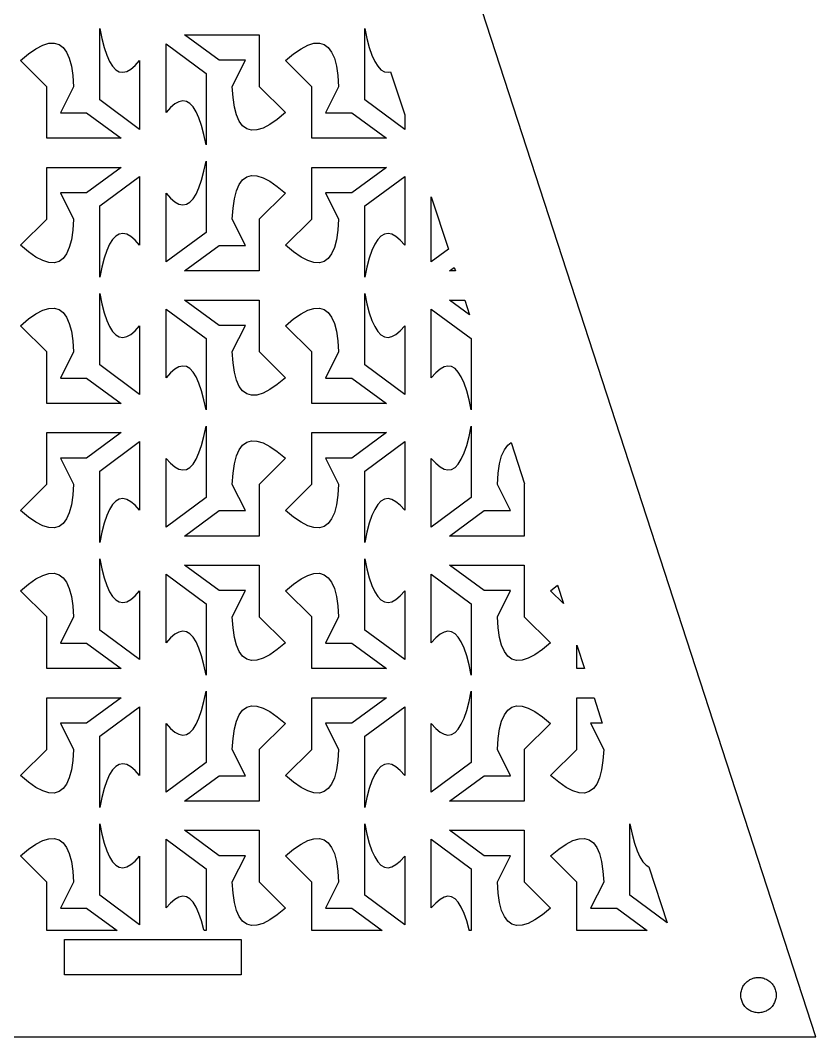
# Model space of a CAD drawing. Header units: metres. Extents: x -75 to 75, y 0 to 231.
# Drawn here: x -15 to 75, y 0 to 115 of the extents above; entities that cross this region are included whole.
import ezdxf

# ---------------------------------------------------------------- set-up
doc = ezdxf.new("R2010")
doc.units = ezdxf.units.M

msp = doc.modelspace()

# ---------------------------------------------------------------- linework, layer by layer
for p, q in [((75, 0), (0, 230.826)), ((-6.01685, 106.009), (-6.01685, 114.078)), ((-6.01685, 114.078), (-5.77744, 112.927)), ((23.9832, 106.009), (23.9832, 114.078)), ((23.9832, 114.078), (24.2226, 112.927)), ((-5.77744, 112.927), (-5.50781, 111.907)), ((7.50046, 110.475), (3.57559, 113.351)), ((3.57559, 113.351), (12.014, 113.351)), ((12.014, 113.351), (12.014, 107.511)), ((24.2226, 112.927), (24.4922, 111.907)), ((-14.0781, 111.209), (-13.2349, 111.79)), ((-13.2349, 111.79), (-12.4667, 112.187)), ((-12.4667, 112.187), (-11.7764, 112.399)), ((-11.7764, 112.399), (-11.1607, 112.429)), ((-11.1607, 112.429), (-10.6224, 112.274)), ((-10.6224, 112.274), (-10.1591, 111.936)), ((-10.1591, 111.936), (-9.77234, 111.415)), ((-5.50781, 111.907), (-5.21484, 111.045)), ((1.50604, 104.561), (1.50604, 112.335)), ((1.50604, 112.335), (6.01685, 108.991)), ((15.9219, 111.209), (16.7651, 111.79)), ((16.7651, 111.79), (17.5333, 112.187)), ((17.5333, 112.187), (18.2236, 112.399)), ((18.2236, 112.399), (18.8393, 112.429)), ((18.8393, 112.429), (19.3776, 112.274)), ((19.3776, 112.274), (19.8409, 111.936)), ((19.8409, 111.936), (20.2277, 111.415)), ((24.4922, 111.907), (24.7852, 111.045)), ((-14.9954, 110.447), (-14.0781, 111.209)), ((-12.014, 107.489), (-14.9954, 110.447)), ((-9.77234, 111.415), (-9.46106, 110.708)), ((-9.46106, 110.708), (-9.22531, 109.819)), ((-5.21484, 111.045), (-4.89761, 110.342)), ((-2.00821, 109.875), (-1.50604, 110.439)), ((-1.50604, 110.439), (-1.50604, 102.665)), ((10.4645, 110.475), (7.50046, 110.475)), ((8.9827, 107.512), (10.4645, 110.475)), ((15.0046, 110.447), (15.9219, 111.209)), ((17.986, 107.489), (15.0046, 110.447)), ((20.2277, 111.415), (20.5389, 110.708)), ((20.5389, 110.708), (20.7747, 109.819)), ((24.7852, 111.045), (25.1024, 110.342)), ((-9.22531, 109.819), (-9.06647, 108.745)), ((-4.89761, 110.342), (-4.55704, 109.798)), ((-4.55704, 109.798), (-4.19128, 109.413)), ((-4.19128, 109.413), (-3.80219, 109.186)), ((-2.95258, 109.212), (-2.49161, 109.464)), ((-2.49161, 109.464), (-2.00821, 109.875)), ((20.7747, 109.819), (20.9335, 108.745)), ((25.1024, 110.342), (25.443, 109.798)), ((25.443, 109.798), (25.8087, 109.413)), ((25.8087, 109.413), (26.1978, 109.186)), ((-9.06647, 108.745), (-8.9827, 107.488)), ((-3.80219, 109.186), (-3.38928, 109.12)), ((-3.38928, 109.12), (-2.95258, 109.212)), ((6.01685, 108.991), (6.01685, 100.922)), ((20.9335, 108.745), (21.0173, 107.488)), ((26.1978, 109.186), (26.6107, 109.12)), ((26.6107, 109.12), (26.9069, 109.183)), ((26.9069, 109.183), (28.494, 104.298)), ((-12.014, 101.649), (-12.014, 107.489)), ((-8.9827, 107.488), (-10.4645, 104.525)), ((9.06647, 106.255), (8.9827, 107.512)), ((12.014, 107.511), (14.9954, 104.553)), ((17.986, 101.649), (17.986, 107.489)), ((21.0173, 107.488), (19.5355, 104.525)), ((-1.50604, 102.665), (-6.01685, 106.009)), ((3.38928, 105.88), (2.95258, 105.788)), ((3.80219, 105.814), (3.38928, 105.88)), ((4.19128, 105.587), (3.80219, 105.814)), ((9.22531, 105.181), (9.06647, 106.255)), ((28.494, 102.665), (23.9832, 106.009)), ((2.00821, 105.125), (1.50604, 104.561)), ((2.49161, 105.536), (2.00821, 105.125)), ((2.95258, 105.788), (2.49161, 105.536)), ((4.55704, 105.202), (4.19128, 105.587)), ((4.89761, 104.658), (4.55704, 105.202)), ((5.21484, 103.955), (4.89761, 104.658)), ((9.46106, 104.292), (9.22531, 105.181)), ((-10.4645, 104.525), (-7.50046, 104.525)), ((-7.50046, 104.525), (-3.57559, 101.649)), ((5.50781, 103.093), (5.21484, 103.955)), ((9.77234, 103.585), (9.46106, 104.292)), ((10.1591, 103.064), (9.77234, 103.585)), ((14.0781, 103.791), (13.2349, 103.21)), ((14.9954, 104.553), (14.0781, 103.791)), ((19.5355, 104.525), (22.4995, 104.525)), ((22.4995, 104.525), (26.4244, 101.649)), ((28.494, 104.298), (28.494, 102.665)), ((5.77744, 102.073), (5.50781, 103.093)), ((10.6224, 102.726), (10.1591, 103.064)), ((11.1607, 102.571), (10.6224, 102.726)), ((11.7764, 102.601), (11.1607, 102.571)), ((12.4667, 102.813), (11.7764, 102.601)), ((13.2349, 103.21), (12.4667, 102.813)), ((-3.57559, 101.649), (-12.014, 101.649)), ((6.01685, 100.922), (5.77744, 102.073)), ((26.4244, 101.649), (17.986, 101.649)), ((5.77744, 97.9268), (6.01685, 99.0776)), ((6.01685, 99.0776), (6.01685, 91.0086)), ((-12.014, 92.5114), (-12.014, 98.3507)), ((-12.014, 98.3507), (-3.57559, 98.3507)), ((-3.57559, 98.3507), (-7.50046, 95.4755)), ((5.50781, 96.9064), (5.77744, 97.9268)), ((17.986, 92.5114), (17.986, 98.3507)), ((17.986, 98.3507), (26.4244, 98.3507)), ((26.4244, 98.3507), (22.4995, 95.4755)), ((-6.01685, 93.9914), (-1.50604, 97.3354)), ((-1.50604, 97.3354), (-1.50604, 89.5612)), ((5.21484, 96.0445), (5.50781, 96.9064)), ((9.77234, 96.4148), (10.1591, 96.9362)), ((10.1591, 96.9362), (10.6224, 97.2745)), ((10.6224, 97.2745), (11.1607, 97.4287)), ((11.1607, 97.4287), (11.7764, 97.3994)), ((11.7764, 97.3994), (12.4667, 97.1866)), ((12.4667, 97.1866), (13.2349, 96.7897)), ((13.2349, 96.7897), (14.0785, 96.2088)), ((23.9832, 93.9914), (28.494, 97.3354)), ((28.494, 97.3354), (28.494, 89.5612)), ((-7.50046, 95.4755), (-10.4645, 95.4755)), ((-10.4645, 95.4755), (-8.9827, 92.5124)), ((4.89761, 95.3418), (5.21484, 96.0445)), ((9.22577, 94.8195), (9.46106, 95.7085)), ((9.46106, 95.7085), (9.77234, 96.4148)), ((14.0785, 96.2088), (14.9954, 95.4466)), ((22.4995, 95.4755), (19.5355, 95.4755)), ((19.5355, 95.4755), (21.0173, 92.5124)), ((1.50604, 95.4388), (2.00775, 94.8758)), ((1.50604, 87.6646), (1.50604, 95.4388)), ((2.00775, 94.8758), (2.49161, 94.4643)), ((2.49161, 94.4643), (2.95258, 94.2125)), ((3.80219, 94.1864), (4.19128, 94.4125)), ((4.19128, 94.4125), (4.55658, 94.7975)), ((4.55658, 94.7975), (4.89761, 95.3418)), ((9.06647, 93.7451), (9.22577, 94.8195)), ((14.9954, 95.4466), (12.014, 92.4886)), ((31.506, 95.0278), (33.4341, 89.0939)), ((31.506, 87.6646), (31.506, 95.0278)), ((-6.01685, 85.9224), (-6.01685, 93.9914)), ((2.95258, 94.2125), (3.38928, 94.1196)), ((3.38928, 94.1196), (3.80219, 94.1864)), ((8.9827, 92.4876), (9.06647, 93.7451)), ((23.9832, 85.9224), (23.9832, 93.9914)), ((-14.9954, 89.5534), (-12.014, 92.5114)), ((-8.9827, 92.5124), (-9.06647, 91.2549)), ((10.4645, 89.5245), (8.9827, 92.4876)), ((12.014, 92.4886), (12.014, 86.6493)), ((15.0046, 89.5534), (17.986, 92.5114)), ((21.0173, 92.5124), (20.9335, 91.2549)), ((-9.06647, 91.2549), (-9.22577, 90.1805)), ((-3.38928, 90.8804), (-3.80219, 90.8136)), ((-2.95258, 90.7875), (-3.38928, 90.8804)), ((6.01685, 91.0086), (1.50604, 87.6646)), ((20.9335, 91.2549), (20.7742, 90.1805)), ((26.6107, 90.8804), (26.1978, 90.8136)), ((27.0474, 90.7875), (26.6107, 90.8804)), ((-9.22577, 90.1805), (-9.46106, 89.2911)), ((-4.55658, 90.2025), (-4.89761, 89.6582)), ((-4.19128, 90.5875), (-4.55658, 90.2025)), ((-3.80219, 90.8136), (-4.19128, 90.5875)), ((-2.49161, 90.5357), (-2.95258, 90.7875)), ((-2.00775, 90.1242), (-2.49161, 90.5357)), ((-1.50604, 89.5612), (-2.00775, 90.1242)), ((20.7742, 90.1805), (20.5389, 89.2911)), ((25.4434, 90.2025), (25.1024, 89.6582)), ((25.8087, 90.5875), (25.4434, 90.2025)), ((26.1978, 90.8136), (25.8087, 90.5875)), ((27.5084, 90.5357), (27.0474, 90.7875)), ((27.9922, 90.1242), (27.5084, 90.5357)), ((28.494, 89.5612), (27.9922, 90.1242)), ((-14.0785, 88.7912), (-14.9954, 89.5534)), ((-13.2349, 88.2103), (-14.0785, 88.7912)), ((-9.77234, 88.5852), (-10.1596, 88.0634)), ((-9.46106, 89.2911), (-9.77234, 88.5852)), ((-5.21484, 88.9555), (-5.50781, 88.0936)), ((-4.89761, 89.6582), (-5.21484, 88.9555)), ((3.57559, 86.6493), (7.50046, 89.5245)), ((7.50046, 89.5245), (10.4645, 89.5245)), ((15.9215, 88.7912), (15.0046, 89.5534)), ((16.7651, 88.2103), (15.9215, 88.7912)), ((20.2277, 88.5852), (19.8404, 88.0634)), ((20.5389, 89.2911), (20.2277, 88.5852)), ((24.7852, 88.9555), (24.4922, 88.0936)), ((25.1024, 89.6582), (24.7852, 88.9555)), ((33.4341, 89.0939), (31.506, 87.6646)), ((-12.4667, 87.8134), (-13.2349, 88.2103)), ((-11.7764, 87.6006), (-12.4667, 87.8134)), ((-11.1607, 87.5713), (-11.7764, 87.6006)), ((-10.6224, 87.7255), (-11.1607, 87.5713)), ((-10.1596, 88.0634), (-10.6224, 87.7255)), ((-5.50781, 88.0936), (-5.77744, 87.0732)), ((17.5333, 87.8134), (16.7651, 88.2103)), ((18.2236, 87.6006), (17.5333, 87.8134)), ((18.8393, 87.5713), (18.2236, 87.6006)), ((19.3776, 87.7255), (18.8393, 87.5713)), ((19.8404, 88.0634), (19.3776, 87.7255)), ((24.4922, 88.0936), (24.2226, 87.0732)), ((-5.77744, 87.0732), (-6.01685, 85.9224)), ((12.014, 86.6493), (3.57559, 86.6493)), ((24.2226, 87.0732), (23.9832, 85.9224)), ((33.5756, 86.6493), (34.1029, 87.0356)), ((34.2284, 86.6493), (33.5756, 86.6493)), ((34.1029, 87.0356), (34.2284, 86.6493)), ((-6.01685, 76.0086), (-6.01685, 84.0781)), ((-6.01685, 84.0781), (-5.77744, 82.9272)), ((23.9832, 76.0086), (23.9832, 84.0781)), ((23.9832, 84.0781), (24.2226, 82.9272)), ((-5.77744, 82.9272), (-5.50781, 81.9069)), ((7.50046, 80.4755), (3.57559, 83.3507)), ((3.57559, 83.3507), (12.014, 83.3507)), ((12.014, 83.3507), (12.014, 77.5114)), ((24.2226, 82.9272), (24.4922, 81.9069)), ((33.5756, 83.3507), (35.3002, 83.3507)), ((35.8389, 81.6927), (33.5756, 83.3507)), ((35.3002, 83.3507), (35.8389, 81.6927)), ((-14.0781, 81.2093), (-13.2349, 81.7897)), ((-13.2349, 81.7897), (-12.4667, 82.1866)), ((-12.4667, 82.1866), (-11.7764, 82.3994)), ((-11.7764, 82.3994), (-11.1607, 82.4287)), ((-11.1607, 82.4287), (-10.6224, 82.2745)), ((-10.6224, 82.2745), (-10.1591, 81.9362)), ((-10.1591, 81.9362), (-9.77234, 81.4148)), ((-5.50781, 81.9069), (-5.21484, 81.0449)), ((1.50604, 74.5612), (1.50604, 82.3354)), ((1.50604, 82.3354), (6.01685, 78.9914)), ((15.9219, 81.2093), (16.7651, 81.7897)), ((16.7651, 81.7897), (17.5333, 82.1866)), ((17.5333, 82.1866), (18.2236, 82.3994)), ((18.2236, 82.3994), (18.8393, 82.4287)), ((18.8393, 82.4287), (19.3776, 82.2745)), ((19.3776, 82.2745), (19.8409, 81.9362)), ((19.8409, 81.9362), (20.2277, 81.4148)), ((24.4922, 81.9069), (24.7852, 81.0449)), ((31.506, 74.5612), (31.506, 82.3354)), ((31.506, 82.3354), (36.0168, 78.9914)), ((-14.9954, 80.4466), (-14.0781, 81.2093)), ((-9.77234, 81.4148), (-9.46106, 80.7085)), ((-9.46106, 80.7085), (-9.22531, 79.8186)), ((-5.21484, 81.0449), (-4.89761, 80.3418)), ((15.0046, 80.4466), (15.9219, 81.2093)), ((20.2277, 81.4148), (20.5389, 80.7085)), ((20.5389, 80.7085), (20.7747, 79.8186)), ((24.7852, 81.0449), (25.1024, 80.3418)), ((-12.014, 77.4886), (-14.9954, 80.4466)), ((-9.22531, 79.8186), (-9.06647, 78.7451)), ((-4.89761, 80.3418), (-4.55704, 79.7975)), ((-4.55704, 79.7975), (-4.19128, 79.4125)), ((-4.19128, 79.4125), (-3.80219, 79.1864)), ((-2.95258, 79.2125), (-2.49161, 79.4643)), ((-2.49161, 79.4643), (-2.00821, 79.8753)), ((-2.00821, 79.8753), (-1.50604, 80.4388)), ((-1.50604, 80.4388), (-1.50604, 72.6646)), ((10.4645, 80.4755), (7.50046, 80.4755)), ((8.9827, 77.5124), (10.4645, 80.4755)), ((17.986, 77.4886), (15.0046, 80.4466)), ((20.7747, 79.8186), (20.9335, 78.7451)), ((25.1024, 80.3418), (25.443, 79.7975)), ((25.443, 79.7975), (25.8087, 79.4125)), ((25.8087, 79.4125), (26.1978, 79.1864)), ((27.0474, 79.2125), (27.5084, 79.4643)), ((27.5084, 79.4643), (27.9918, 79.8753)), ((27.9918, 79.8753), (28.494, 80.4388)), ((28.494, 80.4388), (28.494, 72.6646)), ((-9.06647, 78.7451), (-8.9827, 77.4876)), ((-3.80219, 79.1864), (-3.38928, 79.1196)), ((-3.38928, 79.1196), (-2.95258, 79.2125)), ((6.01685, 78.9914), (6.01685, 70.9219)), ((20.9335, 78.7451), (21.0173, 77.4876)), ((26.1978, 79.1864), (26.6107, 79.1196)), ((26.6107, 79.1196), (27.0474, 79.2125)), ((36.0168, 78.9914), (36.0168, 70.9219)), ((-12.014, 71.6493), (-12.014, 77.4886)), ((-8.9827, 77.4876), (-10.4645, 74.5245)), ((9.06647, 76.2549), (8.9827, 77.5124)), ((12.014, 77.5114), (14.9954, 74.5534)), ((17.986, 71.6493), (17.986, 77.4886)), ((21.0173, 77.4876), (19.5355, 74.5245)), ((-1.50604, 72.6646), (-6.01685, 76.0086)), ((9.22531, 75.1814), (9.06647, 76.2549)), ((28.494, 72.6646), (23.9832, 76.0086)), ((2.00821, 75.1247), (1.50604, 74.5612)), ((2.49161, 75.5357), (2.00821, 75.1247)), ((2.95258, 75.7875), (2.49161, 75.5357)), ((3.38928, 75.8804), (2.95258, 75.7875)), ((3.80219, 75.8136), (3.38928, 75.8804)), ((4.19128, 75.5875), (3.80219, 75.8136)), ((4.55704, 75.2025), (4.19128, 75.5875)), ((4.89761, 74.6582), (4.55704, 75.2025)), ((9.46106, 74.2915), (9.22531, 75.1814)), ((32.0082, 75.1247), (31.506, 74.5612)), ((32.4916, 75.5357), (32.0082, 75.1247)), ((32.9526, 75.7875), (32.4916, 75.5357)), ((33.3893, 75.8804), (32.9526, 75.7875)), ((33.8022, 75.8136), (33.3893, 75.8804)), ((34.1913, 75.5875), (33.8022, 75.8136)), ((34.557, 75.2025), (34.1913, 75.5875)), ((34.8976, 74.6582), (34.557, 75.2025)), ((-10.4645, 74.5245), (-7.50046, 74.5245)), ((-7.50046, 74.5245), (-3.57559, 71.6493)), ((5.21484, 73.9551), (4.89761, 74.6582)), ((5.50781, 73.0931), (5.21484, 73.9551)), ((9.77234, 73.5852), (9.46106, 74.2915)), ((14.0781, 73.7907), (13.2349, 73.2103)), ((14.9954, 74.5534), (14.0781, 73.7907)), ((19.5355, 74.5245), (22.4995, 74.5245)), ((22.4995, 74.5245), (26.4244, 71.6493)), ((35.2148, 73.9551), (34.8976, 74.6582)), ((35.5078, 73.0931), (35.2148, 73.9551)), ((5.77744, 72.0728), (5.50781, 73.0931)), ((10.1591, 73.0638), (9.77234, 73.5852)), ((10.6224, 72.7255), (10.1591, 73.0638)), ((11.1607, 72.5713), (10.6224, 72.7255)), ((11.7764, 72.6006), (11.1607, 72.5713)), ((12.4667, 72.8134), (11.7764, 72.6006)), ((13.2349, 73.2103), (12.4667, 72.8134)), ((35.7774, 72.0728), (35.5078, 73.0931)), ((-3.57559, 71.6493), (-12.014, 71.6493)), ((6.01685, 70.9219), (5.77744, 72.0728)), ((26.4244, 71.6493), (17.986, 71.6493)), ((36.0168, 70.9219), (35.7774, 72.0728)), ((5.77744, 67.9268), (6.01685, 69.0776)), ((6.01685, 69.0776), (6.01685, 61.0086)), ((35.7774, 67.9268), (36.0168, 69.0776)), ((36.0168, 69.0776), (36.0168, 61.0086)), ((-12.014, 62.5114), (-12.014, 68.3507)), ((-12.014, 68.3507), (-3.57559, 68.3507)), ((-3.57559, 68.3507), (-7.50046, 65.4755)), ((5.50781, 66.9064), (5.77744, 67.9268)), ((17.986, 62.5114), (17.986, 68.3507)), ((17.986, 68.3507), (26.4244, 68.3507)), ((26.4244, 68.3507), (22.4995, 65.4755)), ((35.5078, 66.9064), (35.7774, 67.9268)), ((-6.01685, 63.9914), (-1.50604, 67.3354)), ((-1.50604, 67.3354), (-1.50604, 59.5612)), ((5.21484, 66.0445), (5.50781, 66.9064)), ((9.77234, 66.4148), (10.1591, 66.9362)), ((10.1591, 66.9362), (10.6224, 67.2745)), ((10.6224, 67.2745), (11.1607, 67.4287)), ((11.1607, 67.4287), (11.7764, 67.3994)), ((11.7764, 67.3994), (12.4667, 67.1866)), ((12.4667, 67.1866), (13.2349, 66.7897)), ((13.2349, 66.7897), (14.0785, 66.2088)), ((23.9832, 63.9914), (28.494, 67.3354)), ((28.494, 67.3354), (28.494, 59.5612)), ((35.2148, 66.0445), (35.5078, 66.9064)), ((39.7723, 66.4148), (40.1591, 66.9362)), ((40.1591, 66.9362), (40.5426, 67.2162)), ((40.5426, 67.2162), (42.0629, 62.5371)), ((4.89761, 65.3418), (5.21484, 66.0445)), ((9.22577, 64.8195), (9.46106, 65.7085)), ((9.46106, 65.7085), (9.77234, 66.4148)), ((14.0785, 66.2088), (14.9954, 65.4466)), ((34.8976, 65.3418), (35.2148, 66.0445)), ((39.2258, 64.8195), (39.4611, 65.7085)), ((39.4611, 65.7085), (39.7723, 66.4148)), ((-7.50046, 65.4755), (-10.4645, 65.4755)), ((-10.4645, 65.4755), (-8.9827, 62.5124)), ((1.50604, 65.4388), (2.00775, 64.8758)), ((1.50604, 57.6646), (1.50604, 65.4388)), ((2.00775, 64.8758), (2.49161, 64.4643)), ((2.49161, 64.4643), (2.95258, 64.2125)), ((3.80219, 64.1864), (4.19128, 64.4125)), ((4.19128, 64.4125), (4.55658, 64.7975)), ((4.55658, 64.7975), (4.89761, 65.3418)), ((9.06647, 63.7451), (9.22577, 64.8195)), ((14.9954, 65.4466), (12.014, 62.4886)), ((22.4995, 65.4755), (19.5355, 65.4755)), ((19.5355, 65.4755), (21.0173, 62.5124)), ((31.506, 65.4388), (32.0078, 64.8758)), ((31.506, 57.6646), (31.506, 65.4388)), ((32.0078, 64.8758), (32.4916, 64.4643)), ((32.4916, 64.4643), (32.9526, 64.2125)), ((33.8022, 64.1864), (34.1913, 64.4125)), ((34.1913, 64.4125), (34.5566, 64.7975)), ((34.5566, 64.7975), (34.8976, 65.3418)), ((39.0665, 63.7451), (39.2258, 64.8195)), ((-6.01685, 55.9224), (-6.01685, 63.9914)), ((2.95258, 64.2125), (3.38928, 64.1196)), ((3.38928, 64.1196), (3.80219, 64.1864)), ((8.9827, 62.4876), (9.06647, 63.7451)), ((23.9832, 55.9224), (23.9832, 63.9914)), ((32.9526, 64.2125), (33.3893, 64.1196)), ((33.3893, 64.1196), (33.8022, 64.1864)), ((38.9827, 62.4876), (39.0665, 63.7451)), ((-14.9954, 59.5534), (-12.014, 62.5114)), ((-8.9827, 62.5124), (-9.06647, 61.2549)), ((10.4645, 59.5245), (8.9827, 62.4876)), ((12.014, 62.4886), (12.014, 56.6493)), ((15.0046, 59.5534), (17.986, 62.5114)), ((21.0173, 62.5124), (20.9335, 61.2549)), ((40.4645, 59.5245), (38.9827, 62.4876)), ((42.0629, 62.5371), (42.014, 62.4886)), ((42.014, 62.4886), (42.014, 56.6493)), ((-9.06647, 61.2549), (-9.22577, 60.1805)), ((6.01685, 61.0086), (1.50604, 57.6646)), ((20.9335, 61.2549), (20.7742, 60.1805)), ((36.0168, 61.0086), (31.506, 57.6646)), ((-9.22577, 60.1805), (-9.46106, 59.2911)), ((-4.55658, 60.2025), (-4.89761, 59.6582)), ((-4.19128, 60.5875), (-4.55658, 60.2025)), ((-3.80219, 60.8136), (-4.19128, 60.5875)), ((-3.38928, 60.8804), (-3.80219, 60.8136)), ((-2.95258, 60.7875), (-3.38928, 60.8804)), ((-2.49161, 60.5357), (-2.95258, 60.7875)), ((-2.00775, 60.1242), (-2.49161, 60.5357)), ((-1.50604, 59.5612), (-2.00775, 60.1242)), ((20.7742, 60.1805), (20.5389, 59.2911)), ((25.4434, 60.2025), (25.1024, 59.6582)), ((25.8087, 60.5875), (25.4434, 60.2025)), ((26.1978, 60.8136), (25.8087, 60.5875)), ((26.6107, 60.8804), (26.1978, 60.8136)), ((27.0474, 60.7875), (26.6107, 60.8804)), ((27.5084, 60.5357), (27.0474, 60.7875)), ((27.9922, 60.1242), (27.5084, 60.5357)), ((28.494, 59.5612), (27.9922, 60.1242)), ((-14.0785, 58.7912), (-14.9954, 59.5534)), ((-13.2349, 58.2103), (-14.0785, 58.7912)), ((-9.46106, 59.2911), (-9.77234, 58.5852)), ((-5.21484, 58.9555), (-5.50781, 58.0936)), ((-4.89761, 59.6582), (-5.21484, 58.9555)), ((3.57559, 56.6493), (7.50046, 59.5245)), ((7.50046, 59.5245), (10.4645, 59.5245)), ((15.9215, 58.7912), (15.0046, 59.5534)), ((16.7651, 58.2103), (15.9215, 58.7912)), ((20.5389, 59.2911), (20.2277, 58.5852)), ((24.7852, 58.9555), (24.4922, 58.0936)), ((25.1024, 59.6582), (24.7852, 58.9555)), ((33.5756, 56.6493), (37.5005, 59.5245)), ((37.5005, 59.5245), (40.4645, 59.5245)), ((-12.4667, 57.8134), (-13.2349, 58.2103)), ((-11.7764, 57.6006), (-12.4667, 57.8134)), ((-11.1607, 57.5713), (-11.7764, 57.6006)), ((-10.6224, 57.7255), (-11.1607, 57.5713)), ((-10.1596, 58.0634), (-10.6224, 57.7255)), ((-9.77234, 58.5852), (-10.1596, 58.0634)), ((-5.50781, 58.0936), (-5.77744, 57.0732)), ((17.5333, 57.8134), (16.7651, 58.2103)), ((18.2236, 57.6006), (17.5333, 57.8134)), ((18.8393, 57.5713), (18.2236, 57.6006)), ((19.3776, 57.7255), (18.8393, 57.5713)), ((19.8404, 58.0634), (19.3776, 57.7255)), ((20.2277, 58.5852), (19.8404, 58.0634)), ((24.4922, 58.0936), (24.2226, 57.0732)), ((-5.77744, 57.0732), (-6.01685, 55.9224)), ((12.014, 56.6493), (3.57559, 56.6493)), ((24.2226, 57.0732), (23.9832, 55.9224)), ((42.014, 56.6493), (33.5756, 56.6493)), ((-6.01685, 46.0086), (-6.01685, 54.0781)), ((-6.01685, 54.0781), (-5.77744, 52.9272)), ((23.9832, 46.0086), (23.9832, 54.0781)), ((23.9832, 54.0781), (24.2226, 52.9272)), ((-5.77744, 52.9272), (-5.50781, 51.9069)), ((7.50046, 50.4755), (3.57559, 53.3507)), ((3.57559, 53.3507), (12.014, 53.3507)), ((12.014, 53.3507), (12.014, 47.5114)), ((24.2226, 52.9272), (24.4922, 51.9069)), ((37.5005, 50.4755), (33.5756, 53.3507)), ((33.5756, 53.3507), (42.014, 53.3507)), ((42.014, 53.3507), (42.014, 47.5114)), ((-14.0781, 51.2093), (-13.2349, 51.7897)), ((-13.2349, 51.7897), (-12.4667, 52.1866)), ((-12.4667, 52.1866), (-11.7764, 52.3994)), ((-11.7764, 52.3994), (-11.1607, 52.4287)), ((-11.1607, 52.4287), (-10.6224, 52.2745)), ((-10.6224, 52.2745), (-10.1591, 51.9362)), ((-10.1591, 51.9362), (-9.77234, 51.4148)), ((-5.50781, 51.9069), (-5.21484, 51.0449)), ((1.50604, 44.5612), (1.50604, 52.3354)), ((1.50604, 52.3354), (6.01685, 48.9914)), ((15.9219, 51.2093), (16.7651, 51.7897)), ((16.7651, 51.7897), (17.5333, 52.1866)), ((17.5333, 52.1866), (18.2236, 52.3994)), ((18.2236, 52.3994), (18.8393, 52.4287)), ((18.8393, 52.4287), (19.3776, 52.2745)), ((19.3776, 52.2745), (19.8409, 51.9362)), ((19.8409, 51.9362), (20.2277, 51.4148)), ((24.4922, 51.9069), (24.7852, 51.0449)), ((31.506, 44.5612), (31.506, 52.3354)), ((31.506, 52.3354), (36.0168, 48.9914)), ((-14.9954, 50.4466), (-14.0781, 51.2093)), ((-9.77234, 51.4148), (-9.46106, 50.7085)), ((-9.46106, 50.7085), (-9.22531, 49.8186)), ((-5.21484, 51.0449), (-4.89761, 50.3418)), ((15.0046, 50.4466), (15.9219, 51.2093)), ((20.2277, 51.4148), (20.5389, 50.7085)), ((20.5389, 50.7085), (20.7747, 49.8186)), ((24.7852, 51.0449), (25.1024, 50.3418)), ((45.0046, 50.4466), (45.7815, 51.0925)), ((45.7815, 51.0925), (46.4608, 49.0018)), ((-12.014, 47.4886), (-14.9954, 50.4466)), ((-9.22531, 49.8186), (-9.06647, 48.7451)), ((-4.89761, 50.3418), (-4.55704, 49.7975)), ((-4.55704, 49.7975), (-4.19128, 49.4125)), ((-2.95258, 49.2125), (-2.49161, 49.4643)), ((-2.49161, 49.4643), (-2.00821, 49.8753)), ((-2.00821, 49.8753), (-1.50604, 50.4388)), ((-1.50604, 50.4388), (-1.50604, 42.6646)), ((10.4645, 50.4755), (7.50046, 50.4755)), ((8.9827, 47.5124), (10.4645, 50.4755)), ((17.986, 47.4886), (15.0046, 50.4466)), ((20.7747, 49.8186), (20.9335, 48.7451)), ((25.1024, 50.3418), (25.443, 49.7975)), ((25.443, 49.7975), (25.8087, 49.4125)), ((27.0474, 49.2125), (27.5084, 49.4643)), ((27.5084, 49.4643), (27.9918, 49.8753)), ((27.9918, 49.8753), (28.494, 50.4388)), ((28.494, 50.4388), (28.494, 42.6646)), ((40.4645, 50.4755), (37.5005, 50.4755)), ((38.9827, 47.5124), (40.4645, 50.4755)), ((46.4608, 49.0018), (45.0046, 50.4466)), ((-9.06647, 48.7451), (-8.9827, 47.4876)), ((-4.19128, 49.4125), (-3.80219, 49.1864)), ((-3.80219, 49.1864), (-3.38928, 49.1196)), ((-3.38928, 49.1196), (-2.95258, 49.2125)), ((6.01685, 48.9914), (6.01685, 40.9219)), ((20.9335, 48.7451), (21.0173, 47.4876)), ((25.8087, 49.4125), (26.1978, 49.1864)), ((26.1978, 49.1864), (26.6107, 49.1196)), ((26.6107, 49.1196), (27.0474, 49.2125)), ((36.0168, 48.9914), (36.0168, 40.9219)), ((-12.014, 41.6493), (-12.014, 47.4886)), ((-8.9827, 47.4876), (-10.4645, 44.5245)), ((9.06647, 46.2549), (8.9827, 47.5124)), ((12.014, 47.5114), (14.9954, 44.5534)), ((17.986, 41.6493), (17.986, 47.4886)), ((21.0173, 47.4876), (19.5355, 44.5245)), ((39.0665, 46.2549), (38.9827, 47.5124)), ((42.014, 47.5114), (44.9954, 44.5534)), ((-1.50604, 42.6646), (-6.01685, 46.0086)), ((9.22531, 45.1814), (9.06647, 46.2549)), ((28.494, 42.6646), (23.9832, 46.0086)), ((39.2253, 45.1814), (39.0665, 46.2549)), ((2.00821, 45.1247), (1.50604, 44.5612)), ((2.49161, 45.5357), (2.00821, 45.1247)), ((2.95258, 45.7875), (2.49161, 45.5357)), ((3.38928, 45.8804), (2.95258, 45.7875)), ((3.80219, 45.8136), (3.38928, 45.8804)), ((4.19128, 45.5875), (3.80219, 45.8136)), ((4.55704, 45.2025), (4.19128, 45.5875)), ((4.89761, 44.6582), (4.55704, 45.2025)), ((9.46106, 44.2915), (9.22531, 45.1814)), ((32.0082, 45.1247), (31.506, 44.5612)), ((32.4916, 45.5357), (32.0082, 45.1247)), ((32.9526, 45.7875), (32.4916, 45.5357)), ((33.3893, 45.8804), (32.9526, 45.7875)), ((33.8022, 45.8136), (33.3893, 45.8804)), ((34.1913, 45.5875), (33.8022, 45.8136)), ((34.557, 45.2025), (34.1913, 45.5875)), ((34.8976, 44.6582), (34.557, 45.2025)), ((39.4611, 44.2915), (39.2253, 45.1814)), ((-10.4645, 44.5245), (-7.50046, 44.5245)), ((-7.50046, 44.5245), (-3.57559, 41.6493)), ((5.21484, 43.9551), (4.89761, 44.6582)), ((5.50781, 43.0931), (5.21484, 43.9551)), ((9.77234, 43.5852), (9.46106, 44.2915)), ((14.0781, 43.7907), (13.2349, 43.2103)), ((14.9954, 44.5534), (14.0781, 43.7907)), ((19.5355, 44.5245), (22.4995, 44.5245)), ((22.4995, 44.5245), (26.4244, 41.6493)), ((35.2148, 43.9551), (34.8976, 44.6582)), ((35.5078, 43.0931), (35.2148, 43.9551)), ((39.7723, 43.5852), (39.4611, 44.2915)), ((44.0781, 43.7907), (43.2349, 43.2103)), ((44.9954, 44.5534), (44.0781, 43.7907)), ((47.986, 41.6493), (47.986, 44.3077)), ((47.986, 44.3077), (48.8498, 41.6493)), ((5.77744, 42.0728), (5.50781, 43.0931)), ((10.1591, 43.0638), (9.77234, 43.5852)), ((10.6224, 42.7255), (10.1591, 43.0638)), ((11.1607, 42.5713), (10.6224, 42.7255)), ((11.7764, 42.6006), (11.1607, 42.5713)), ((12.4667, 42.8134), (11.7764, 42.6006)), ((13.2349, 43.2103), (12.4667, 42.8134)), ((35.7774, 42.0728), (35.5078, 43.0931)), ((40.1591, 43.0638), (39.7723, 43.5852)), ((40.6224, 42.7255), (40.1591, 43.0638)), ((41.1607, 42.5713), (40.6224, 42.7255)), ((41.7764, 42.6006), (41.1607, 42.5713)), ((42.4667, 42.8134), (41.7764, 42.6006)), ((43.2349, 43.2103), (42.4667, 42.8134)), ((-3.57559, 41.6493), (-12.014, 41.6493)), ((6.01685, 40.9219), (5.77744, 42.0728)), ((26.4244, 41.6493), (17.986, 41.6493)), ((36.0168, 40.9219), (35.7774, 42.0728)), ((48.8498, 41.6493), (47.986, 41.6493)), ((-12.014, 32.5114), (-12.014, 38.3507)), ((-12.014, 38.3507), (-3.57559, 38.3507)), ((-3.57559, 38.3507), (-7.50046, 35.4755)), ((5.77744, 37.9268), (6.01685, 39.0776)), ((6.01685, 39.0776), (6.01685, 31.0086)), ((17.986, 32.5114), (17.986, 38.3507)), ((17.986, 38.3507), (26.4244, 38.3507)), ((26.4244, 38.3507), (22.4995, 35.4755)), ((35.7774, 37.9268), (36.0168, 39.0776)), ((36.0168, 39.0776), (36.0168, 31.0086)), ((47.986, 32.5114), (47.986, 38.3507)), ((47.986, 38.3507), (49.9216, 38.3507)), ((49.9216, 38.3507), (50.8558, 35.4755)), ((-6.01685, 33.9914), (-1.50604, 37.3354)), ((-1.50604, 37.3354), (-1.50604, 29.5612)), ((5.21484, 36.0445), (5.50781, 36.9064)), ((5.50781, 36.9064), (5.77744, 37.9268)), ((9.77234, 36.4148), (10.1591, 36.9362)), ((10.1591, 36.9362), (10.6224, 37.2745)), ((10.6224, 37.2745), (11.1607, 37.4287)), ((11.1607, 37.4287), (11.7764, 37.3994)), ((11.7764, 37.3994), (12.4667, 37.1866)), ((12.4667, 37.1866), (13.2349, 36.7897)), ((23.9832, 33.9914), (28.494, 37.3354)), ((28.494, 37.3354), (28.494, 29.5612)), ((35.2148, 36.0445), (35.5078, 36.9064)), ((35.5078, 36.9064), (35.7774, 37.9268)), ((39.7723, 36.4148), (40.1591, 36.9362)), ((40.1591, 36.9362), (40.6224, 37.2745)), ((40.6224, 37.2745), (41.1607, 37.4287)), ((41.1607, 37.4287), (41.7764, 37.3994)), ((41.7764, 37.3994), (42.4667, 37.1866)), ((42.4667, 37.1866), (43.2349, 36.7897)), ((4.89761, 35.3418), (5.21484, 36.0445)), ((9.22577, 34.8195), (9.46106, 35.7085)), ((9.46106, 35.7085), (9.77234, 36.4148)), ((13.2349, 36.7897), (14.0785, 36.2088)), ((14.0785, 36.2088), (14.9954, 35.4466)), ((34.8976, 35.3418), (35.2148, 36.0445)), ((39.2258, 34.8195), (39.4611, 35.7085)), ((39.4611, 35.7085), (39.7723, 36.4148)), ((43.2349, 36.7897), (44.0785, 36.2088)), ((44.0785, 36.2088), (44.9954, 35.4466)), ((-7.50046, 35.4755), (-10.4645, 35.4755)), ((-10.4645, 35.4755), (-8.9827, 32.5124)), ((1.50604, 35.4388), (2.00775, 34.8758)), ((1.50604, 27.6646), (1.50604, 35.4388)), ((2.00775, 34.8758), (2.49161, 34.4643)), ((4.19128, 34.4125), (4.55658, 34.7975)), ((4.55658, 34.7975), (4.89761, 35.3418)), ((9.06647, 33.7451), (9.22577, 34.8195)), ((14.9954, 35.4466), (12.014, 32.4886)), ((22.4995, 35.4755), (19.5355, 35.4755)), ((19.5355, 35.4755), (21.0173, 32.5124)), ((31.506, 35.4388), (32.0078, 34.8758)), ((31.506, 27.6646), (31.506, 35.4388)), ((32.0078, 34.8758), (32.4916, 34.4643)), ((34.1913, 34.4125), (34.5566, 34.7975)), ((34.5566, 34.7975), (34.8976, 35.3418)), ((39.0665, 33.7451), (39.2258, 34.8195)), ((44.9954, 35.4466), (42.014, 32.4886)), ((50.8558, 35.4755), (49.5355, 35.4755)), ((49.5355, 35.4755), (51.0173, 32.5124)), ((-6.01685, 25.9224), (-6.01685, 33.9914)), ((2.49161, 34.4643), (2.95258, 34.2125)), ((2.95258, 34.2125), (3.38928, 34.1196)), ((3.38928, 34.1196), (3.80219, 34.1864)), ((3.80219, 34.1864), (4.19128, 34.4125)), ((8.9827, 32.4876), (9.06647, 33.7451)), ((23.9832, 25.9224), (23.9832, 33.9914)), ((32.4916, 34.4643), (32.9526, 34.2125)), ((32.9526, 34.2125), (33.3893, 34.1196)), ((33.3893, 34.1196), (33.8022, 34.1864)), ((33.8022, 34.1864), (34.1913, 34.4125)), ((38.9827, 32.4876), (39.0665, 33.7451)), ((-14.9954, 29.5534), (-12.014, 32.5114)), ((-8.9827, 32.5124), (-9.06647, 31.2549)), ((10.4645, 29.5245), (8.9827, 32.4876)), ((12.014, 32.4886), (12.014, 26.6493)), ((15.0046, 29.5534), (17.986, 32.5114)), ((21.0173, 32.5124), (20.9335, 31.2549)), ((40.4645, 29.5245), (38.9827, 32.4876)), ((42.014, 32.4886), (42.014, 26.6493)), ((45.0046, 29.5534), (47.986, 32.5114)), ((51.0173, 32.5124), (50.9335, 31.2549)), ((-9.06647, 31.2549), (-9.22577, 30.1805)), ((20.9335, 31.2549), (20.7742, 30.1805)), ((50.9335, 31.2549), (50.7742, 30.1805)), ((-9.22577, 30.1805), (-9.46106, 29.2911)), ((-4.55658, 30.2025), (-4.89761, 29.6582)), ((-4.19128, 30.5875), (-4.55658, 30.2025)), ((-3.80219, 30.8136), (-4.19128, 30.5875)), ((-3.38928, 30.8804), (-3.80219, 30.8136)), ((-2.95258, 30.7875), (-3.38928, 30.8804)), ((-2.49161, 30.5357), (-2.95258, 30.7875)), ((-2.00775, 30.1242), (-2.49161, 30.5357)), ((-1.50604, 29.5612), (-2.00775, 30.1242)), ((6.01685, 31.0086), (1.50604, 27.6646)), ((20.7742, 30.1805), (20.5389, 29.2911)), ((25.4434, 30.2025), (25.1024, 29.6582)), ((25.8087, 30.5875), (25.4434, 30.2025)), ((26.1978, 30.8136), (25.8087, 30.5875)), ((26.6107, 30.8804), (26.1978, 30.8136)), ((27.0474, 30.7875), (26.6107, 30.8804)), ((27.5084, 30.5357), (27.0474, 30.7875)), ((27.9922, 30.1242), (27.5084, 30.5357)), ((28.494, 29.5612), (27.9922, 30.1242)), ((36.0168, 31.0086), (31.506, 27.6646)), ((50.7742, 30.1805), (50.5389, 29.2911)), ((-14.0785, 28.7912), (-14.9954, 29.5534)), ((-13.2349, 28.2103), (-14.0785, 28.7912)), ((-9.46106, 29.2911), (-9.77234, 28.5852)), ((-5.21484, 28.9555), (-5.50781, 28.0936)), ((-4.89761, 29.6582), (-5.21484, 28.9555)), ((3.57559, 26.6493), (7.50046, 29.5245)), ((7.50046, 29.5245), (10.4645, 29.5245)), ((15.9215, 28.7912), (15.0046, 29.5534)), ((16.7651, 28.2103), (15.9215, 28.7912)), ((20.5389, 29.2911), (20.2277, 28.5852)), ((24.7852, 28.9555), (24.4922, 28.0936)), ((25.1024, 29.6582), (24.7852, 28.9555)), ((33.5756, 26.6493), (37.5005, 29.5245)), ((37.5005, 29.5245), (40.4645, 29.5245)), ((45.9215, 28.7912), (45.0046, 29.5534)), ((46.7651, 28.2103), (45.9215, 28.7912)), ((50.5389, 29.2911), (50.2277, 28.5852)), ((-12.4667, 27.8134), (-13.2349, 28.2103)), ((-11.7764, 27.6006), (-12.4667, 27.8134)), ((-11.1607, 27.5713), (-11.7764, 27.6006)), ((-10.6224, 27.7255), (-11.1607, 27.5713)), ((-10.1596, 28.0634), (-10.6224, 27.7255)), ((-9.77234, 28.5852), (-10.1596, 28.0634)), ((-5.50781, 28.0936), (-5.77744, 27.0732)), ((17.5333, 27.8134), (16.7651, 28.2103)), ((18.2236, 27.6006), (17.5333, 27.8134)), ((18.8393, 27.5713), (18.2236, 27.6006)), ((19.3776, 27.7255), (18.8393, 27.5713)), ((19.8404, 28.0634), (19.3776, 27.7255)), ((20.2277, 28.5852), (19.8404, 28.0634)), ((24.4922, 28.0936), (24.2226, 27.0732)), ((47.5333, 27.8134), (46.7651, 28.2103)), ((48.2236, 27.6006), (47.5333, 27.8134)), ((48.8393, 27.5713), (48.2236, 27.6006)), ((49.3776, 27.7255), (48.8393, 27.5713)), ((49.8404, 28.0634), (49.3776, 27.7255)), ((50.2277, 28.5852), (49.8404, 28.0634)), ((-5.77744, 27.0732), (-6.01685, 25.9224)), ((12.014, 26.6493), (3.57559, 26.6493)), ((24.2226, 27.0732), (23.9832, 25.9224)), ((42.014, 26.6493), (33.5756, 26.6493)), ((-6.01685, 16.0086), (-6.01685, 24.0781)), ((-6.01685, 24.0781), (-5.77744, 22.9272)), ((7.50046, 20.4755), (3.57559, 23.3507)), ((3.57559, 23.3507), (12.014, 23.3507)), ((12.014, 23.3507), (12.014, 17.5114)), ((23.9832, 16.0086), (23.9832, 24.0781)), ((23.9832, 24.0781), (24.2226, 22.9272)), ((37.5005, 20.4755), (33.5756, 23.3507)), ((33.5756, 23.3507), (42.014, 23.3507)), ((42.014, 23.3507), (42.014, 17.5114)), ((53.9832, 16.0086), (53.9832, 24.0781)), ((53.9832, 24.0781), (54.2226, 22.9272)), ((-13.2349, 21.7897), (-12.4667, 22.1866)), ((-12.4667, 22.1866), (-11.7764, 22.3994)), ((-11.7764, 22.3994), (-11.1607, 22.4287)), ((-11.1607, 22.4287), (-10.6224, 22.2745)), ((-10.6224, 22.2745), (-10.1591, 21.9362)), ((-10.1591, 21.9362), (-9.77234, 21.4148)), ((-5.77744, 22.9272), (-5.50781, 21.9069)), ((-5.50781, 21.9069), (-5.21484, 21.0449)), ((1.50604, 14.5612), (1.50604, 22.3354)), ((1.50604, 22.3354), (6.01685, 18.9914)), ((16.7651, 21.7897), (17.5333, 22.1866)), ((17.5333, 22.1866), (18.2236, 22.3994)), ((18.2236, 22.3994), (18.8393, 22.4287)), ((18.8393, 22.4287), (19.3776, 22.2745)), ((19.3776, 22.2745), (19.8409, 21.9362)), ((19.8409, 21.9362), (20.2277, 21.4148)), ((24.2226, 22.9272), (24.4922, 21.9069)), ((24.4922, 21.9069), (24.7852, 21.0449)), ((31.506, 14.5612), (31.506, 22.3354)), ((31.506, 22.3354), (36.0168, 18.9914)), ((46.7651, 21.7897), (47.5333, 22.1866)), ((47.5333, 22.1866), (48.2236, 22.3994)), ((48.2236, 22.3994), (48.8393, 22.4287)), ((48.8393, 22.4287), (49.3776, 22.2745)), ((49.3776, 22.2745), (49.8409, 21.9362)), ((49.8409, 21.9362), (50.2277, 21.4148)), ((54.2226, 22.9272), (54.4922, 21.9069)), ((54.4922, 21.9069), (54.7852, 21.0449)), ((-14.9954, 20.4466), (-14.0781, 21.2093)), ((-14.0781, 21.2093), (-13.2349, 21.7897)), ((-9.77234, 21.4148), (-9.46106, 20.7085)), ((-9.46106, 20.7085), (-9.22531, 19.8186)), ((-5.21484, 21.0449), (-4.89761, 20.3418)), ((15.0046, 20.4466), (15.9219, 21.2093)), ((15.9219, 21.2093), (16.7651, 21.7897)), ((20.2277, 21.4148), (20.5389, 20.7085)), ((20.5389, 20.7085), (20.7747, 19.8186)), ((24.7852, 21.0449), (25.1024, 20.3418)), ((45.0046, 20.4466), (45.9219, 21.2093)), ((45.9219, 21.2093), (46.7651, 21.7897)), ((50.2277, 21.4148), (50.5389, 20.7085)), ((50.5389, 20.7085), (50.7747, 19.8186)), ((54.7852, 21.0449), (55.1024, 20.3418)), ((-12.014, 17.4886), (-14.9954, 20.4466)), ((-9.22531, 19.8186), (-9.06647, 18.7451)), ((-4.89761, 20.3418), (-4.55704, 19.7975)), ((-4.55704, 19.7975), (-4.19128, 19.4125)), ((-2.49161, 19.4643), (-2.00821, 19.8753)), ((-2.00821, 19.8753), (-1.50604, 20.4388)), ((-1.50604, 20.4388), (-1.50604, 12.6646)), ((10.4645, 20.4755), (7.50046, 20.4755)), ((8.9827, 17.5124), (10.4645, 20.4755)), ((17.986, 17.4886), (15.0046, 20.4466)), ((20.7747, 19.8186), (20.9335, 18.7451)), ((25.1024, 20.3418), (25.443, 19.7975)), ((25.443, 19.7975), (25.8087, 19.4125)), ((27.5084, 19.4643), (27.9918, 19.8753)), ((27.9918, 19.8753), (28.494, 20.4388)), ((28.494, 20.4388), (28.494, 12.6646)), ((40.4645, 20.4755), (37.5005, 20.4755)), ((38.9827, 17.5124), (40.4645, 20.4755)), ((47.986, 17.4886), (45.0046, 20.4466)), ((50.7747, 19.8186), (50.9335, 18.7451)), ((55.1024, 20.3418), (55.443, 19.7975)), ((55.443, 19.7975), (55.8087, 19.4125)), ((-9.06647, 18.7451), (-8.9827, 17.4876)), ((-4.19128, 19.4125), (-3.80219, 19.1864)), ((-3.80219, 19.1864), (-3.38928, 19.1196)), ((-3.38928, 19.1196), (-2.95258, 19.2125)), ((-2.95258, 19.2125), (-2.49161, 19.4643)), ((6.01685, 18.9914), (6.01685, 12)), ((20.9335, 18.7451), (21.0173, 17.4876)), ((25.8087, 19.4125), (26.1978, 19.1864)), ((26.1978, 19.1864), (26.6107, 19.1196)), ((26.6107, 19.1196), (27.0474, 19.2125)), ((27.0474, 19.2125), (27.5084, 19.4643)), ((36.0168, 18.9914), (36.0168, 12)), ((50.9335, 18.7451), (51.0173, 17.4876)), ((55.8087, 19.4125), (56.1369, 19.2218)), ((56.1369, 19.2218), (58.1956, 12.8858)), ((-12.014, 12), (-12.014, 17.4886)), ((-8.9827, 17.4876), (-10.4645, 14.5245)), ((9.06647, 16.2549), (8.9827, 17.5124)), ((12.014, 17.5114), (14.9954, 14.5534)), ((17.986, 12), (17.986, 17.4886)), ((21.0173, 17.4876), (19.5355, 14.5245)), ((39.0665, 16.2549), (38.9827, 17.5124)), ((42.014, 17.5114), (44.9954, 14.5534)), ((47.986, 12), (47.986, 17.4886)), ((51.0173, 17.4876), (49.5355, 14.5245)), ((9.22531, 15.1814), (9.06647, 16.2549)), ((39.2253, 15.1814), (39.0665, 16.2549)), ((-1.50604, 12.6646), (-6.01685, 16.0086)), ((2.00821, 15.1247), (1.50604, 14.5612)), ((2.49161, 15.5357), (2.00821, 15.1247)), ((2.95258, 15.7875), (2.49161, 15.5357)), ((3.38928, 15.8804), (2.95258, 15.7875)), ((3.80219, 15.8136), (3.38928, 15.8804)), ((4.19128, 15.5875), (3.80219, 15.8136)), ((4.55704, 15.2025), (4.19128, 15.5875)), ((4.89761, 14.6582), (4.55704, 15.2025)), ((9.46106, 14.2915), (9.22531, 15.1814)), ((28.494, 12.6646), (23.9832, 16.0086)), ((32.0082, 15.1247), (31.506, 14.5612)), ((32.4916, 15.5357), (32.0082, 15.1247)), ((32.9526, 15.7875), (32.4916, 15.5357)), ((33.3893, 15.8804), (32.9526, 15.7875)), ((33.8022, 15.8136), (33.3893, 15.8804)), ((34.1913, 15.5875), (33.8022, 15.8136)), ((34.557, 15.2025), (34.1913, 15.5875)), ((34.8976, 14.6582), (34.557, 15.2025)), ((39.4611, 14.2915), (39.2253, 15.1814)), ((58.1956, 12.8858), (53.9832, 16.0086)), ((-10.4645, 14.5245), (-7.50046, 14.5245)), ((-7.50046, 14.5245), (-4.05429, 12)), ((5.21484, 13.9551), (4.89761, 14.6582)), ((5.50781, 13.0931), (5.21484, 13.9551)), ((9.77234, 13.5852), (9.46106, 14.2915)), ((14.9954, 14.5534), (14.0781, 13.7907)), ((19.5355, 14.5245), (22.4995, 14.5245)), ((22.4995, 14.5245), (25.9457, 12)), ((35.2148, 13.9551), (34.8976, 14.6582)), ((35.5078, 13.0931), (35.2148, 13.9551)), ((39.7723, 13.5852), (39.4611, 14.2915)), ((44.9954, 14.5534), (44.0781, 13.7907)), ((49.5355, 14.5245), (52.4995, 14.5245)), ((52.4995, 14.5245), (55.9457, 12)), ((5.77744, 12.0728), (5.50781, 13.0931)), ((10.1591, 13.0638), (9.77234, 13.5852)), ((10.6224, 12.7255), (10.1591, 13.0638)), ((11.1607, 12.5713), (10.6224, 12.7255)), ((12.4667, 12.8134), (11.7764, 12.6006)), ((13.2349, 13.2103), (12.4667, 12.8134)), ((14.0781, 13.7907), (13.2349, 13.2103)), ((35.7774, 12.0728), (35.5078, 13.0931)), ((40.1591, 13.0638), (39.7723, 13.5852)), ((40.6224, 12.7255), (40.1591, 13.0638)), ((41.1607, 12.5713), (40.6224, 12.7255)), ((42.4667, 12.8134), (41.7764, 12.6006)), ((43.2349, 13.2103), (42.4667, 12.8134)), ((44.0781, 13.7907), (43.2349, 13.2103)), ((-4.05429, 12), (-12.014, 12)), ((5.79257, 12), (5.77744, 12.0728)), ((6.01685, 12), (5.79257, 12)), ((11.7764, 12.6006), (11.1607, 12.5713)), ((25.9457, 12), (17.986, 12)), ((35.7926, 12), (35.7774, 12.0728)), ((36.0168, 12), (35.7926, 12)), ((41.7764, 12.6006), (41.1607, 12.5713)), ((55.9457, 12), (47.986, 12)), ((-10, 7), (-10, 11)), ((-10, 11), (10, 11)), ((10, 11), (10, 7)), ((10, 7), (-10, 7)), ((66.7752, 5.66579), (66.8392, 5.77393)), ((66.8392, 5.77393), (66.9098, 5.87784)), ((66.9098, 5.87784), (66.9868, 5.97713)), ((66.9868, 5.97713), (67.0699, 6.07137)), ((67.0699, 6.07137), (67.1588, 6.16022)), ((67.1588, 6.16022), (67.253, 6.2433)), ((67.253, 6.2433), (67.3523, 6.32031)), ((67.3523, 6.32031), (67.4562, 6.39093)), ((67.4562, 6.39093), (67.5643, 6.4549)), ((67.5643, 6.4549), (67.6763, 6.51193)), ((67.6763, 6.51193), (67.7916, 6.56183)), ((67.7916, 6.56183), (67.9098, 6.60439)), ((67.9098, 6.60439), (68.0305, 6.63943)), ((68.0305, 6.63943), (68.1531, 6.66685)), ((68.1531, 6.66685), (68.2772, 6.68651)), ((68.2772, 6.68651), (68.4023, 6.69833)), ((68.4023, 6.69833), (68.5279, 6.70227)), ((68.5279, 6.70227), (68.6534, 6.69833)), ((68.6534, 6.69833), (68.7785, 6.68651)), ((68.7785, 6.68651), (68.9026, 6.66685)), ((68.9026, 6.66685), (69.0252, 6.63943)), ((69.0252, 6.63943), (69.1459, 6.60439)), ((69.1459, 6.60439), (69.2641, 6.56183)), ((69.2641, 6.56183), (69.3794, 6.51193)), ((69.3794, 6.51193), (69.4914, 6.4549)), ((69.4914, 6.4549), (69.5995, 6.39093)), ((69.5995, 6.39093), (69.7034, 6.32031)), ((69.7034, 6.32031), (69.8027, 6.2433)), ((69.8027, 6.2433), (69.897, 6.16022)), ((69.897, 6.16022), (69.9858, 6.07137)), ((69.9858, 6.07137), (70.0689, 5.97713)), ((70.0689, 5.97713), (70.1459, 5.87784)), ((70.1459, 5.87784), (70.2165, 5.77393)), ((70.2165, 5.77393), (70.2805, 5.66579)), ((66.5279, 4.70227), (66.5318, 4.82785)), ((66.5318, 4.57669), (66.5279, 4.70227)), ((66.5318, 4.82785), (66.5436, 4.95294)), ((66.5436, 4.95294), (66.5633, 5.07704)), ((66.5633, 5.07704), (66.5907, 5.19966)), ((66.5907, 5.19966), (66.6257, 5.32031)), ((66.6257, 5.32031), (66.6683, 5.43852)), ((66.6683, 5.43852), (66.7182, 5.55383)), ((66.7182, 5.55383), (66.7752, 5.66579)), ((70.2805, 5.66579), (70.3375, 5.55383)), ((70.3375, 5.55383), (70.3874, 5.43852)), ((70.3874, 5.43852), (70.43, 5.32031)), ((70.43, 5.32031), (70.465, 5.19966)), ((70.465, 5.19966), (70.4924, 5.07704)), ((70.4924, 5.07704), (70.5121, 4.95294)), ((70.5121, 4.95294), (70.5239, 4.82785)), ((70.5239, 4.82785), (70.5279, 4.70227)), ((70.5279, 4.70227), (70.5239, 4.57669)), ((66.5436, 4.45161), (66.5318, 4.57669)), ((66.5633, 4.32751), (66.5436, 4.45161)), ((66.5907, 4.2049), (66.5633, 4.32751)), ((66.6257, 4.08424), (66.5907, 4.2049)), ((66.6683, 3.96602), (66.6257, 4.08424)), ((66.7182, 3.85072), (66.6683, 3.96602)), ((66.7752, 3.73877), (66.7182, 3.85072)), ((66.8392, 3.63062), (66.7752, 3.73877)), ((66.9098, 3.5267), (66.8392, 3.63062)), ((66.9868, 3.42743), (66.9098, 3.5267)), ((70.1459, 3.5267), (70.0689, 3.42743)), ((70.2165, 3.63062), (70.1459, 3.5267)), ((70.2805, 3.73877), (70.2165, 3.63062)), ((70.3375, 3.85072), (70.2805, 3.73877)), ((70.3874, 3.96602), (70.3375, 3.85072)), ((70.43, 4.08424), (70.3874, 3.96602)), ((70.465, 4.2049), (70.43, 4.08424)), ((70.4924, 4.32751), (70.465, 4.2049)), ((70.5121, 4.45161), (70.4924, 4.32751)), ((70.5239, 4.57669), (70.5121, 4.45161)), ((67.0699, 3.33318), (66.9868, 3.42743)), ((67.1588, 3.24434), (67.0699, 3.33318)), ((67.253, 3.16125), (67.1588, 3.24434)), ((67.3523, 3.08424), (67.253, 3.16125)), ((67.4562, 3.01363), (67.3523, 3.08424)), ((67.5643, 2.94966), (67.4562, 3.01363)), ((67.6763, 2.89262), (67.5643, 2.94966)), ((67.7916, 2.84273), (67.6763, 2.89262)), ((67.9098, 2.80016), (67.7916, 2.84273)), ((68.0305, 2.76511), (67.9098, 2.80016)), ((68.1531, 2.7377), (68.0305, 2.76511)), ((68.2772, 2.71805), (68.1531, 2.7377)), ((68.4023, 2.70622), (68.2772, 2.71805)), ((68.5279, 2.70227), (68.4023, 2.70622)), ((68.6534, 2.70622), (68.5279, 2.70227)), ((68.7785, 2.71805), (68.6534, 2.70622)), ((68.9026, 2.7377), (68.7785, 2.71805)), ((69.0252, 2.76511), (68.9026, 2.7377)), ((69.1459, 2.80016), (69.0252, 2.76511)), ((69.2641, 2.84273), (69.1459, 2.80016)), ((69.3794, 2.89262), (69.2641, 2.84273)), ((69.4914, 2.94966), (69.3794, 2.89262)), ((69.5995, 3.01363), (69.4914, 2.94966)), ((69.7034, 3.08424), (69.5995, 3.01363)), ((69.8027, 3.16125), (69.7034, 3.08424)), ((69.897, 3.24434), (69.8027, 3.16125)), ((69.9858, 3.33318), (69.897, 3.24434)), ((70.0689, 3.42743), (69.9858, 3.33318)), ((-75, 0), (75, 0))]:
    msp.add_line(p, q)

doc.saveas('drawing.dxf')
